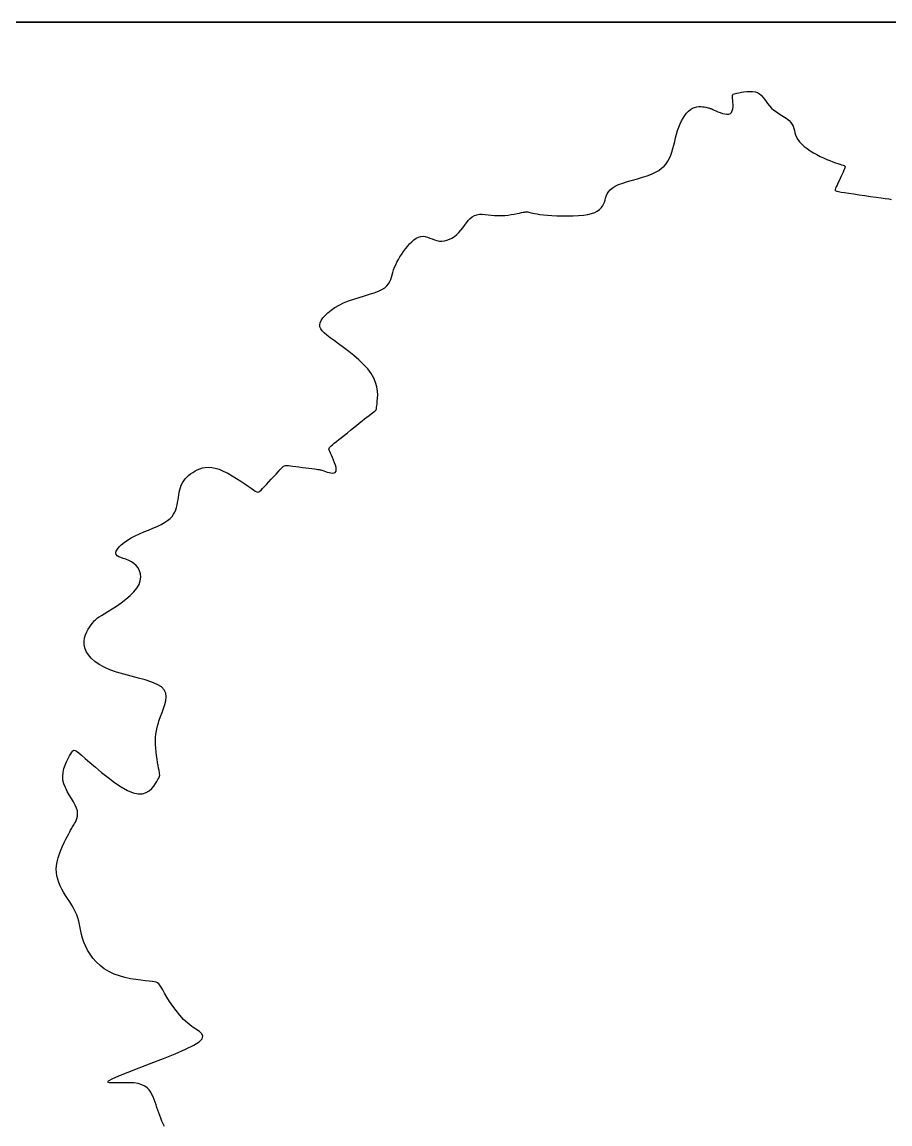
# Model space of a CAD drawing. Header units: feet. Extents: x 109753 to 150441, y 47761 to 75080.
# Drawn here: x 111372.56 to 111404.34, y 74657.27 to 74697.62 of the extents above; entities that cross this region are included whole.
import ezdxf

# ---------------------------------------------------------------- set-up
doc = ezdxf.new("R2010")
doc.units = ezdxf.units.FT
doc.header["$LTSCALE"] = 50
doc.header["$MEASUREMENT"] = 0
doc.layers.add('ELEVATION', color=95, linetype='Continuous', lineweight=35)
doc.layers.add('TREE', color=94, linetype='Continuous')

msp = doc.modelspace()

# ---------------------------------------------------------------- linework, layer by layer
at = {"layer": 'ELEVATION'}
msp.add_line((109753.152, 74697.62), (111618.664, 74697.62), dxfattribs=at)
at = {"layer": 'TREE'}
for p, q in [((111398.675, 74694.999), (111398.733, 74695.012)), ((111398.733, 74695.012), (111398.808, 74695.029)), ((111398.808, 74695.029), (111398.895, 74695.046)), ((111398.895, 74695.046), (111398.991, 74695.062)), ((111398.991, 74695.062), (111399.094, 74695.074)), ((111399.094, 74695.074), (111399.198, 74695.08)), ((111399.198, 74695.08), (111399.3, 74695.078)), ((111399.3, 74695.078), (111399.397, 74695.064)), ((111399.397, 74695.064), (111399.484, 74695.036)), ((111399.484, 74695.036), (111399.56, 74694.993)), ((111398.566, 74694.908), (111398.569, 74694.937)), ((111398.568, 74694.869), (111398.566, 74694.908)), ((111398.573, 74694.818), (111398.568, 74694.869)), ((111398.569, 74694.937), (111398.58, 74694.959)), ((111398.581, 74694.754), (111398.573, 74694.818)), ((111398.58, 74694.959), (111398.6, 74694.975)), ((111398.587, 74694.679), (111398.581, 74694.754)), ((111398.591, 74694.599), (111398.587, 74694.679)), ((111398.59, 74694.517), (111398.591, 74694.599)), ((111398.6, 74694.975), (111398.631, 74694.987)), ((111398.631, 74694.987), (111398.675, 74694.999)), ((111399.56, 74694.993), (111399.626, 74694.937)), ((111399.626, 74694.937), (111399.686, 74694.87)), ((111399.686, 74694.87), (111399.742, 74694.795)), ((111399.742, 74694.795), (111399.799, 74694.714)), ((111399.799, 74694.714), (111399.858, 74694.632)), ((111399.858, 74694.632), (111399.924, 74694.55)), ((111396.761, 74694.105), (111396.824, 74694.199)), ((111396.824, 74694.199), (111396.89, 74694.283)), ((111396.89, 74694.283), (111396.96, 74694.355)), ((111396.96, 74694.355), (111397.032, 74694.415)), ((111397.032, 74694.415), (111397.107, 74694.461)), ((111397.107, 74694.461), (111397.183, 74694.494)), ((111397.183, 74694.494), (111397.259, 74694.514)), ((111397.259, 74694.514), (111397.334, 74694.523)), ((111397.334, 74694.523), (111397.407, 74694.525)), ((111397.407, 74694.525), (111397.475, 74694.52)), ((111397.475, 74694.52), (111397.537, 74694.512)), ((111397.537, 74694.512), (111397.591, 74694.501)), ((111397.591, 74694.501), (111397.637, 74694.491)), ((111397.637, 74694.491), (111397.674, 74694.483)), ((111397.674, 74694.483), (111397.703, 74694.475)), ((111397.703, 74694.475), (111397.728, 74694.468)), ((111397.728, 74694.468), (111397.752, 74694.46)), ((111397.752, 74694.46), (111397.779, 74694.45)), ((111397.779, 74694.45), (111397.81, 74694.437)), ((111397.81, 74694.437), (111397.849, 74694.419)), ((111397.849, 74694.419), (111397.9, 74694.396)), ((111397.9, 74694.396), (111397.963, 74694.367)), ((111397.963, 74694.367), (111398.038, 74694.334)), ((111398.038, 74694.334), (111398.119, 74694.302)), ((111398.119, 74694.302), (111398.203, 74694.274)), ((111398.203, 74694.274), (111398.286, 74694.253)), ((111398.286, 74694.253), (111398.364, 74694.243)), ((111398.364, 74694.243), (111398.434, 74694.247)), ((111398.434, 74694.247), (111398.492, 74694.269)), ((111398.492, 74694.269), (111398.535, 74694.311)), ((111398.535, 74694.311), (111398.564, 74694.369)), ((111398.564, 74694.369), (111398.582, 74694.439)), ((111398.582, 74694.439), (111398.59, 74694.517)), ((111399.924, 74694.55), (111399.998, 74694.47)), ((111399.998, 74694.47), (111400.085, 74694.397)), ((111400.085, 74694.397), (111400.18, 74694.327)), ((111400.18, 74694.327), (111400.279, 74694.262)), ((111400.279, 74694.262), (111400.38, 74694.198)), ((111400.38, 74694.198), (111400.477, 74694.136)), ((111396.602, 74693.77), (111396.65, 74693.889)), ((111396.65, 74693.889), (111396.703, 74694.001)), ((111396.703, 74694.001), (111396.761, 74694.105)), ((111400.477, 74694.136), (111400.568, 74694.073)), ((111400.568, 74694.073), (111400.648, 74694.01)), ((111400.648, 74694.01), (111400.712, 74693.944)), ((111400.712, 74693.944), (111400.76, 74693.874)), ((111400.76, 74693.874), (111400.793, 74693.801)), ((111400.793, 74693.801), (111400.817, 74693.726)), ((111396.489, 74693.381), (111396.523, 74693.514)), ((111396.523, 74693.514), (111396.56, 74693.644)), ((111396.56, 74693.644), (111396.602, 74693.77)), ((111400.817, 74693.726), (111400.837, 74693.648)), ((111400.837, 74693.648), (111400.856, 74693.568)), ((111400.856, 74693.568), (111400.88, 74693.486)), ((111400.88, 74693.486), (111400.913, 74693.403)), ((111400.913, 74693.403), (111400.96, 74693.319)), ((111396.351, 74692.859), (111396.388, 74692.984)), ((111396.388, 74692.984), (111396.423, 74693.114)), ((111396.423, 74693.114), (111396.456, 74693.247)), ((111396.456, 74693.247), (111396.489, 74693.381)), ((111400.96, 74693.319), (111401.025, 74693.235)), ((111401.025, 74693.235), (111401.105, 74693.151)), ((111401.105, 74693.151), (111401.199, 74693.068)), ((111401.199, 74693.068), (111401.304, 74692.987)), ((111401.304, 74692.987), (111401.417, 74692.909)), ((111396.206, 74692.528), (111396.262, 74692.63)), ((111396.262, 74692.63), (111396.309, 74692.741)), ((111396.309, 74692.741), (111396.351, 74692.859)), ((111401.417, 74692.909), (111401.537, 74692.835)), ((111401.537, 74692.835), (111401.659, 74692.765)), ((111401.659, 74692.765), (111401.782, 74692.701)), ((111401.782, 74692.701), (111401.903, 74692.643)), ((111401.903, 74692.643), (111402.021, 74692.591)), ((111402.021, 74692.591), (111402.134, 74692.545)), ((111395.747, 74692.119), (111395.869, 74692.188)), ((111395.869, 74692.188), (111395.974, 74692.264)), ((111395.974, 74692.264), (111396.064, 74692.345)), ((111396.064, 74692.345), (111396.141, 74692.433)), ((111396.141, 74692.433), (111396.206, 74692.528)), ((111402.134, 74692.545), (111402.24, 74692.504)), ((111402.24, 74692.504), (111402.338, 74692.469)), ((111402.338, 74692.469), (111402.426, 74692.439)), ((111402.426, 74692.439), (111402.504, 74692.413)), ((111402.504, 74692.413), (111402.568, 74692.393)), ((111402.568, 74692.393), (111402.618, 74692.377)), ((111402.618, 74692.377), (111402.655, 74692.363)), ((111402.651, 74692.192), (111402.621, 74692.128)), ((111402.674, 74692.243), (111402.651, 74692.192)), ((111402.655, 74692.363), (111402.68, 74692.348)), ((111402.689, 74692.281), (111402.674, 74692.243)), ((111402.68, 74692.348), (111402.693, 74692.332)), ((111402.696, 74692.31), (111402.689, 74692.281)), ((111402.693, 74692.332), (111402.696, 74692.31)), ((111394.554, 74691.723), (111394.725, 74691.778)), ((111394.725, 74691.778), (111394.905, 74691.831)), ((111394.905, 74691.831), (111395.09, 74691.884)), ((111395.09, 74691.884), (111395.272, 74691.938)), ((111395.272, 74691.938), (111395.446, 74691.994)), ((111395.446, 74691.994), (111395.606, 74692.054)), ((111395.606, 74692.054), (111395.747, 74692.119)), ((111402.471, 74691.802), (111402.433, 74691.721)), ((111402.51, 74691.887), (111402.471, 74691.802)), ((111402.549, 74691.972), (111402.51, 74691.887)), ((111402.587, 74692.054), (111402.549, 74691.972)), ((111402.621, 74692.128), (111402.587, 74692.054)), ((111393.983, 74691.324), (111394.027, 74691.399)), ((111394.027, 74691.399), (111394.087, 74691.471)), ((111394.087, 74691.471), (111394.166, 74691.541)), ((111394.166, 74691.541), (111394.27, 74691.606)), ((111394.27, 74691.606), (111394.401, 74691.666)), ((111394.401, 74691.666), (111394.554, 74691.723)), ((111402.347, 74691.532), (111402.334, 74691.493)), ((111402.334, 74691.493), (111402.336, 74691.464)), ((111402.336, 74691.464), (111402.354, 74691.442)), ((111402.369, 74691.582), (111402.347, 74691.532)), ((111402.354, 74691.442), (111402.394, 74691.425)), ((111402.399, 74691.646), (111402.369, 74691.582)), ((111402.394, 74691.425), (111402.458, 74691.409)), ((111402.433, 74691.721), (111402.399, 74691.646)), ((111402.458, 74691.409), (111402.549, 74691.394)), ((111402.549, 74691.394), (111402.673, 74691.376)), ((111402.673, 74691.376), (111402.829, 74691.353)), ((111393.848, 74690.949), (111393.879, 74691.021)), ((111393.879, 74691.021), (111393.903, 74691.096)), ((111393.903, 74691.096), (111393.926, 74691.172)), ((111393.926, 74691.172), (111393.951, 74691.248)), ((111393.951, 74691.248), (111393.983, 74691.324)), ((111402.829, 74691.353), (111403.011, 74691.326)), ((111403.011, 74691.326), (111403.211, 74691.297)), ((111403.211, 74691.297), (111403.42, 74691.267)), ((111403.42, 74691.267), (111403.629, 74691.236)), ((111403.629, 74691.236), (111403.829, 74691.207)), ((111403.829, 74691.207), (111404.011, 74691.181)), ((111404.011, 74691.181), (111404.167, 74691.158)), ((111404.167, 74691.158), (111404.291, 74691.14)), ((111404.291, 74691.14), (111404.383, 74691.125)), ((111389.12, 74690.534), (111389.208, 74690.564)), ((111389.208, 74690.564), (111389.302, 74690.579)), ((111389.302, 74690.579), (111389.403, 74690.581)), ((111389.403, 74690.581), (111389.51, 74690.575)), ((111389.51, 74690.575), (111389.622, 74690.564)), ((111389.622, 74690.564), (111389.738, 74690.551)), ((111390.353, 74690.552), (111390.47, 74690.568)), ((111390.47, 74690.568), (111390.58, 74690.587)), ((111390.58, 74690.587), (111390.681, 74690.606)), ((111390.681, 74690.606), (111390.77, 74690.625)), ((111390.77, 74690.625), (111390.845, 74690.641)), ((111390.845, 74690.641), (111390.903, 74690.654)), ((111390.903, 74690.654), (111390.949, 74690.663)), ((111390.949, 74690.663), (111390.983, 74690.669)), ((111390.983, 74690.669), (111391.011, 74690.672)), ((111391.011, 74690.672), (111391.034, 74690.672)), ((111391.034, 74690.672), (111391.056, 74690.669)), ((111391.056, 74690.669), (111391.081, 74690.664)), ((111391.081, 74690.664), (111391.11, 74690.656)), ((111391.11, 74690.656), (111391.147, 74690.645)), ((111391.147, 74690.645), (111391.194, 74690.633)), ((111391.194, 74690.633), (111391.254, 74690.62)), ((111391.254, 74690.62), (111391.326, 74690.606)), ((111391.326, 74690.606), (111391.415, 74690.591)), ((111391.415, 74690.591), (111391.52, 74690.576)), ((111391.52, 74690.576), (111391.645, 74690.562)), ((111391.645, 74690.562), (111391.791, 74690.549)), ((111393.109, 74690.55), (111393.27, 74690.574)), ((111393.27, 74690.574), (111393.408, 74690.608)), ((111393.408, 74690.608), (111393.524, 74690.649)), ((111393.524, 74690.649), (111393.62, 74690.698)), ((111393.62, 74690.698), (111393.697, 74690.753)), ((111393.697, 74690.753), (111393.76, 74690.814)), ((111393.76, 74690.814), (111393.81, 74690.879)), ((111393.81, 74690.879), (111393.848, 74690.949)), ((111388.695, 74690.083), (111388.762, 74690.174)), ((111388.762, 74690.174), (111388.829, 74690.263)), ((111388.829, 74690.263), (111388.896, 74690.347)), ((111388.896, 74690.347), (111388.966, 74690.423)), ((111388.966, 74690.423), (111389.04, 74690.486)), ((111389.04, 74690.486), (111389.12, 74690.534)), ((111389.738, 74690.551), (111389.858, 74690.539)), ((111389.858, 74690.539), (111389.981, 74690.532)), ((111389.981, 74690.532), (111390.106, 74690.533)), ((111390.106, 74690.533), (111390.23, 74690.54)), ((111390.23, 74690.54), (111390.353, 74690.552)), ((111391.791, 74690.549), (111391.958, 74690.537)), ((111391.958, 74690.537), (111392.143, 74690.528)), ((111392.143, 74690.528), (111392.338, 74690.522)), ((111392.338, 74690.522), (111392.538, 74690.52)), ((111392.538, 74690.52), (111392.737, 74690.524)), ((111392.737, 74690.524), (111392.93, 74690.533)), ((111392.93, 74690.533), (111393.109, 74690.55)), ((111387.074, 74689.747), (111387.157, 74689.772)), ((111387.157, 74689.772), (111387.24, 74689.776)), ((111387.24, 74689.776), (111387.323, 74689.765)), ((111387.323, 74689.765), (111387.406, 74689.741)), ((111388.299, 74689.709), (111388.387, 74689.766)), ((111388.387, 74689.766), (111388.472, 74689.834)), ((111388.472, 74689.834), (111388.551, 74689.91)), ((111388.551, 74689.91), (111388.625, 74689.994)), ((111388.625, 74689.994), (111388.695, 74690.083)), ((111386.595, 74689.312), (111386.669, 74689.406)), ((111386.669, 74689.406), (111386.746, 74689.495)), ((111386.746, 74689.495), (111386.826, 74689.577)), ((111386.826, 74689.577), (111386.908, 74689.647)), ((111386.908, 74689.647), (111386.99, 74689.705)), ((111386.99, 74689.705), (111387.074, 74689.747)), ((111387.406, 74689.741), (111387.489, 74689.71)), ((111387.489, 74689.71), (111387.574, 74689.676)), ((111387.574, 74689.676), (111387.659, 74689.643)), ((111387.659, 74689.643), (111387.747, 74689.616)), ((111387.747, 74689.616), (111387.836, 74689.599)), ((111387.836, 74689.599), (111387.928, 74689.595)), ((111387.928, 74689.595), (111388.021, 74689.605)), ((111388.021, 74689.605), (111388.115, 74689.628)), ((111388.115, 74689.628), (111388.208, 74689.663)), ((111388.208, 74689.663), (111388.299, 74689.709)), ((111386.337, 74688.924), (111386.395, 74689.021)), ((111386.395, 74689.021), (111386.457, 74689.118)), ((111386.457, 74689.118), (111386.524, 74689.215)), ((111386.524, 74689.215), (111386.595, 74689.312)), ((111386.128, 74688.454), (111386.158, 74688.545)), ((111386.158, 74688.545), (111386.194, 74688.638)), ((111386.194, 74688.638), (111386.237, 74688.732)), ((111386.237, 74688.732), (111386.284, 74688.828)), ((111386.284, 74688.828), (111386.337, 74688.924)), ((111386.022, 74688.113), (111386.054, 74688.194)), ((111386.054, 74688.194), (111386.08, 74688.278)), ((111386.08, 74688.278), (111386.103, 74688.365)), ((111386.103, 74688.365), (111386.128, 74688.454)), ((111385.45, 74687.707), (111385.604, 74687.765)), ((111385.604, 74687.765), (111385.735, 74687.825)), ((111385.735, 74687.825), (111385.839, 74687.891)), ((111385.839, 74687.891), (111385.919, 74687.961)), ((111385.919, 74687.961), (111385.978, 74688.035)), ((111385.978, 74688.035), (111386.022, 74688.113)), ((111384.163, 74687.253), (111384.331, 74687.335)), ((111384.331, 74687.335), (111384.514, 74687.408)), ((111384.514, 74687.408), (111384.705, 74687.475)), ((111384.705, 74687.475), (111384.899, 74687.537)), ((111384.899, 74687.537), (111385.092, 74687.595)), ((111385.092, 74687.595), (111385.277, 74687.651)), ((111385.277, 74687.651), (111385.45, 74687.707)), ((111383.652, 74686.879), (111383.753, 74686.975)), ((111383.753, 74686.975), (111383.873, 74687.071)), ((111383.873, 74687.071), (111384.009, 74687.164)), ((111384.009, 74687.164), (111384.163, 74687.253)), ((111383.457, 74686.53), (111383.473, 74686.608)), ((111383.464, 74686.456), (111383.457, 74686.53)), ((111383.473, 74686.608), (111383.511, 74686.694)), ((111383.511, 74686.694), (111383.571, 74686.785)), ((111383.571, 74686.785), (111383.652, 74686.879)), ((111383.495, 74686.384), (111383.464, 74686.456)), ((111383.547, 74686.311), (111383.495, 74686.384)), ((111383.623, 74686.235), (111383.547, 74686.311)), ((111383.721, 74686.152), (111383.623, 74686.235)), ((111383.842, 74686.059), (111383.721, 74686.152)), ((111383.985, 74685.955), (111383.842, 74686.059)), ((111384.149, 74685.836), (111383.985, 74685.955)), ((111384.328, 74685.704), (111384.149, 74685.836)), ((111384.517, 74685.56), (111384.328, 74685.704)), ((111384.706, 74685.408), (111384.517, 74685.56)), ((111384.89, 74685.249), (111384.706, 74685.408)), ((111385.063, 74685.084), (111384.89, 74685.249)), ((111385.215, 74684.917), (111385.063, 74685.084)), ((111385.342, 74684.748), (111385.215, 74684.917)), ((111385.437, 74684.581), (111385.342, 74684.748)), ((111385.504, 74684.417), (111385.437, 74684.581)), ((111385.547, 74684.258), (111385.504, 74684.417)), ((111385.57, 74684.108), (111385.547, 74684.258)), ((111385.578, 74683.969), (111385.57, 74684.108)), ((111385.554, 74683.64), (111385.565, 74683.732)), ((111385.565, 74683.732), (111385.575, 74683.843)), ((111385.575, 74683.843), (111385.578, 74683.969)), ((111385.334, 74683.269), (111385.391, 74683.313)), ((111385.391, 74683.313), (111385.436, 74683.349)), ((111385.436, 74683.349), (111385.469, 74683.375)), ((111385.469, 74683.375), (111385.493, 74683.394)), ((111385.493, 74683.394), (111385.509, 74683.407)), ((111385.509, 74683.407), (111385.519, 74683.414)), ((111385.519, 74683.414), (111385.524, 74683.418)), ((111385.524, 74683.418), (111385.526, 74683.42)), ((111385.526, 74683.42), (111385.527, 74683.423)), ((111385.526, 74683.42), (111385.526, 74683.42)), ((111385.526, 74683.42), (111385.526, 74683.42)), ((111385.527, 74683.423), (111385.528, 74683.432)), ((111385.528, 74683.432), (111385.53, 74683.447)), ((111385.53, 74683.447), (111385.533, 74683.474)), ((111385.533, 74683.474), (111385.538, 74683.513)), ((111385.538, 74683.513), (111385.545, 74683.567)), ((111385.545, 74683.567), (111385.554, 74683.64)), ((111384.8, 74682.846), (111384.906, 74682.93)), ((111384.906, 74682.93), (111385.006, 74683.01)), ((111385.006, 74683.01), (111385.1, 74683.084)), ((111385.1, 74683.084), (111385.187, 74683.153)), ((111385.187, 74683.153), (111385.266, 74683.215)), ((111385.266, 74683.215), (111385.334, 74683.269)), ((111384.257, 74682.41), (111384.361, 74682.494)), ((111384.361, 74682.494), (111384.47, 74682.582)), ((111384.47, 74682.582), (111384.581, 74682.67)), ((111384.581, 74682.67), (111384.692, 74682.759)), ((111384.692, 74682.759), (111384.8, 74682.846)), ((111383.834, 74682.064), (111383.872, 74682.098)), ((111383.872, 74682.098), (111383.924, 74682.141)), ((111383.924, 74682.141), (111383.99, 74682.194)), ((111383.99, 74682.194), (111384.069, 74682.258)), ((111384.069, 74682.258), (111384.159, 74682.331)), ((111384.159, 74682.331), (111384.257, 74682.41)), ((111383.795, 74681.976), (111383.796, 74682.006)), ((111383.804, 74681.939), (111383.795, 74681.976)), ((111383.796, 74682.006), (111383.809, 74682.034)), ((111383.822, 74681.893), (111383.804, 74681.939)), ((111383.809, 74682.034), (111383.834, 74682.064)), ((111383.85, 74681.834), (111383.822, 74681.893)), ((111383.884, 74681.759), (111383.85, 74681.834)), ((111383.923, 74681.673), (111383.884, 74681.759)), ((111379.065, 74681.259), (111379.162, 74681.289)), ((111379.162, 74681.289), (111379.267, 74681.309)), ((111379.267, 74681.309), (111379.379, 74681.316)), ((111379.379, 74681.316), (111379.5, 74681.308)), ((111379.5, 74681.308), (111379.631, 74681.283)), ((111379.631, 74681.283), (111379.772, 74681.24)), ((111382.054, 74681.28), (111382.096, 74681.322)), ((111382.096, 74681.322), (111382.133, 74681.351)), ((111382.133, 74681.351), (111382.168, 74681.37)), ((111382.168, 74681.37), (111382.205, 74681.379)), ((111382.205, 74681.379), (111382.25, 74681.38)), ((111382.25, 74681.38), (111382.307, 74681.376)), ((111382.307, 74681.376), (111382.38, 74681.367)), ((111382.38, 74681.367), (111382.472, 74681.355)), ((111382.472, 74681.355), (111382.579, 74681.341)), ((111382.579, 74681.341), (111382.697, 74681.326)), ((111382.697, 74681.326), (111382.82, 74681.311)), ((111382.82, 74681.311), (111382.943, 74681.295)), ((111382.943, 74681.295), (111383.061, 74681.28)), ((111383.963, 74681.579), (111383.923, 74681.673)), ((111384, 74681.482), (111383.963, 74681.579)), ((111384.031, 74681.388), (111384, 74681.482)), ((111384.052, 74681.301), (111384.031, 74681.388)), ((111384.06, 74681.226), (111384.052, 74681.301)), ((111378.474, 74680.815), (111378.528, 74680.886)), ((111378.528, 74680.886), (111378.589, 74680.952)), ((111378.589, 74680.952), (111378.656, 74681.015)), ((111378.656, 74681.015), (111378.728, 74681.073)), ((111378.728, 74681.073), (111378.806, 74681.126)), ((111378.806, 74681.126), (111378.888, 74681.176)), ((111378.888, 74681.176), (111378.974, 74681.221)), ((111378.974, 74681.221), (111379.065, 74681.259)), ((111379.772, 74681.24), (111379.925, 74681.176)), ((111379.925, 74681.176), (111380.085, 74681.097)), ((111380.085, 74681.097), (111380.248, 74681.006)), ((111380.248, 74681.006), (111380.409, 74680.908)), ((111380.409, 74680.908), (111380.564, 74680.808)), ((111381.594, 74680.782), (111381.683, 74680.879)), ((111381.683, 74680.879), (111381.771, 74680.975)), ((111381.771, 74680.975), (111381.857, 74681.067)), ((111381.857, 74681.067), (111381.934, 74681.151)), ((111381.934, 74681.151), (111382.001, 74681.223)), ((111382.001, 74681.223), (111382.054, 74681.28)), ((111383.061, 74681.28), (111383.168, 74681.266)), ((111383.168, 74681.266), (111383.26, 74681.254)), ((111383.26, 74681.254), (111383.333, 74681.245)), ((111383.333, 74681.245), (111383.389, 74681.237)), ((111383.389, 74681.237), (111383.433, 74681.231)), ((111383.433, 74681.231), (111383.469, 74681.224)), ((111383.469, 74681.224), (111383.5, 74681.216)), ((111383.5, 74681.216), (111383.532, 74681.207)), ((111383.532, 74681.207), (111383.567, 74681.194)), ((111383.567, 74681.194), (111383.611, 74681.179)), ((111383.611, 74681.179), (111383.666, 74681.159)), ((111383.666, 74681.159), (111383.728, 74681.138)), ((111383.728, 74681.138), (111383.796, 74681.119)), ((111383.796, 74681.119), (111383.863, 74681.106)), ((111383.863, 74681.106), (111383.926, 74681.1)), ((111383.926, 74681.1), (111383.981, 74681.106)), ((111383.981, 74681.106), (111384.025, 74681.128)), ((111384.025, 74681.128), (111384.052, 74681.167)), ((111384.052, 74681.167), (111384.06, 74681.226)), ((111378.312, 74680.399), (111378.332, 74680.489)), ((111378.332, 74680.489), (111378.356, 74680.576)), ((111378.356, 74680.576), (111378.388, 74680.66)), ((111378.388, 74680.66), (111378.427, 74680.74)), ((111378.427, 74680.74), (111378.474, 74680.815)), ((111380.564, 74680.808), (111380.708, 74680.712)), ((111380.708, 74680.712), (111380.836, 74680.623)), ((111380.836, 74680.623), (111380.945, 74680.546)), ((111380.945, 74680.546), (111381.031, 74680.486)), ((111381.031, 74680.486), (111381.098, 74680.442)), ((111381.268, 74680.438), (111381.311, 74680.478)), ((111381.311, 74680.478), (111381.364, 74680.534)), ((111381.364, 74680.534), (111381.431, 74680.606)), ((111381.431, 74680.606), (111381.508, 74680.69)), ((111381.508, 74680.69), (111381.594, 74680.782)), ((111378.253, 74680.028), (111378.268, 74680.121)), ((111378.268, 74680.121), (111378.281, 74680.214)), ((111378.281, 74680.214), (111378.296, 74680.307)), ((111378.296, 74680.307), (111378.312, 74680.399)), ((111381.098, 74680.442), (111381.15, 74680.416)), ((111381.15, 74680.416), (111381.192, 74680.407)), ((111381.192, 74680.407), (111381.23, 74680.414)), ((111381.23, 74680.414), (111381.268, 74680.438)), ((111378.105, 74679.593), (111378.151, 74679.675)), ((111378.151, 74679.675), (111378.187, 74679.76)), ((111378.187, 74679.76), (111378.214, 74679.847)), ((111378.214, 74679.847), (111378.236, 74679.936)), ((111378.236, 74679.936), (111378.253, 74680.028)), ((111377.649, 74679.217), (111377.777, 74679.287)), ((111377.777, 74679.287), (111377.884, 74679.36)), ((111377.884, 74679.36), (111377.974, 74679.435)), ((111377.974, 74679.435), (111378.047, 74679.513)), ((111378.047, 74679.513), (111378.105, 74679.593)), ((111376.697, 74678.802), (111376.856, 74678.875)), ((111376.856, 74678.875), (111377.021, 74678.946)), ((111377.021, 74678.946), (111377.187, 74679.014)), ((111377.187, 74679.014), (111377.35, 74679.082)), ((111377.35, 74679.082), (111377.505, 74679.149)), ((111377.505, 74679.149), (111377.649, 74679.217)), ((111376.108, 74678.396), (111376.191, 74678.478)), ((111376.191, 74678.478), (111376.292, 74678.562)), ((111376.292, 74678.562), (111376.412, 74678.645)), ((111376.412, 74678.645), (111376.547, 74678.726)), ((111376.547, 74678.726), (111376.697, 74678.802)), ((111375.991, 74678.179), (111376.006, 74678.244)), ((111376.001, 74678.123), (111375.991, 74678.179)), ((111376.037, 74678.078), (111376.001, 74678.123)), ((111376.006, 74678.244), (111376.046, 74678.317)), ((111376.096, 74678.041), (111376.037, 74678.078)), ((111376.046, 74678.317), (111376.108, 74678.396)), ((111376.173, 74678.009), (111376.096, 74678.041)), ((111376.262, 74677.978), (111376.173, 74678.009)), ((111376.36, 74677.945), (111376.262, 74677.978)), ((111376.461, 74677.906), (111376.36, 74677.945)), ((111376.56, 74677.857), (111376.461, 74677.906)), ((111376.654, 74677.796), (111376.56, 74677.857)), ((111376.737, 74677.72), (111376.654, 74677.796)), ((111376.807, 74677.629), (111376.737, 74677.72)), ((111376.859, 74677.526), (111376.807, 74677.629)), ((111376.892, 74677.412), (111376.859, 74677.526)), ((111376.885, 74677.16), (111376.902, 74677.29)), ((111376.902, 74677.29), (111376.892, 74677.412)), ((111376.651, 74676.751), (111376.762, 74676.889)), ((111376.762, 74676.889), (111376.84, 74677.026)), ((111376.84, 74677.026), (111376.885, 74677.16)), ((111376.187, 74676.353), (111376.355, 74676.481)), ((111376.355, 74676.481), (111376.513, 74676.614)), ((111376.513, 74676.614), (111376.651, 74676.751)), ((111375.698, 74676.031), (111375.85, 74676.126)), ((111375.85, 74676.126), (111376.016, 74676.234)), ((111376.016, 74676.234), (111376.187, 74676.353)), ((111375.138, 74675.61), (111375.176, 74675.66)), ((111375.176, 74675.66), (111375.209, 74675.701)), ((111375.209, 74675.701), (111375.241, 74675.734)), ((111375.241, 74675.734), (111375.277, 74675.766)), ((111375.277, 74675.766), (111375.323, 74675.8)), ((111375.323, 74675.8), (111375.383, 74675.839)), ((111375.383, 74675.839), (111375.462, 74675.888)), ((111375.462, 74675.888), (111375.566, 74675.951)), ((111375.566, 74675.951), (111375.698, 74676.031)), ((111374.881, 74675.179), (111374.927, 74675.285)), ((111374.927, 74675.285), (111374.981, 74675.383)), ((111374.981, 74675.383), (111375.036, 74675.47)), ((111375.036, 74675.47), (111375.09, 74675.547)), ((111375.09, 74675.547), (111375.138, 74675.61)), ((111374.828, 74674.947), (111374.847, 74675.066)), ((111374.829, 74674.825), (111374.828, 74674.947)), ((111374.855, 74674.699), (111374.829, 74674.825)), ((111374.847, 74675.066), (111374.881, 74675.179)), ((111374.906, 74674.573), (111374.855, 74674.699)), ((111374.983, 74674.447), (111374.906, 74674.573)), ((111375.086, 74674.324), (111374.983, 74674.447)), ((111375.216, 74674.206), (111375.086, 74674.324)), ((111375.374, 74674.093), (111375.216, 74674.206)), ((111375.56, 74673.989), (111375.374, 74674.093)), ((111375.775, 74673.894), (111375.56, 74673.989)), ((111376.017, 74673.811), (111375.775, 74673.894)), ((111376.278, 74673.735), (111376.017, 74673.811)), ((111376.548, 74673.665), (111376.278, 74673.735)), ((111376.815, 74673.596), (111376.548, 74673.665)), ((111377.07, 74673.525), (111376.815, 74673.596)), ((111377.302, 74673.449), (111377.07, 74673.525)), ((111377.501, 74673.365), (111377.302, 74673.449)), ((111377.656, 74673.269), (111377.501, 74673.365)), ((111377.76, 74673.16), (111377.656, 74673.269)), ((111377.817, 74673.037), (111377.76, 74673.16)), ((111377.836, 74672.905), (111377.817, 74673.037)), ((111377.824, 74672.766), (111377.836, 74672.905)), ((111377.683, 74672.331), (111377.74, 74672.476)), ((111377.74, 74672.476), (111377.789, 74672.622)), ((111377.789, 74672.622), (111377.824, 74672.766)), ((111377.536, 74671.921), (111377.577, 74672.053)), ((111377.577, 74672.053), (111377.626, 74672.189)), ((111377.626, 74672.189), (111377.683, 74672.331)), ((111377.458, 74671.542), (111377.477, 74671.667)), ((111377.477, 74671.667), (111377.502, 74671.793)), ((111377.502, 74671.793), (111377.536, 74671.921)), ((111377.442, 74671.288), (111377.447, 74671.416)), ((111377.443, 74671.158), (111377.442, 74671.288)), ((111377.447, 74671.416), (111377.458, 74671.542)), ((111374.296, 74670.742), (111374.344, 74670.824)), ((111374.344, 74670.824), (111374.383, 74670.887)), ((111374.383, 74670.887), (111374.418, 74670.931)), ((111374.418, 74670.931), (111374.453, 74670.952)), ((111374.453, 74670.952), (111374.497, 74670.949)), ((111374.497, 74670.949), (111374.554, 74670.92)), ((111374.554, 74670.92), (111374.631, 74670.862)), ((111374.631, 74670.862), (111374.734, 74670.775)), ((111377.451, 74671.024), (111377.443, 74671.158)), ((111377.463, 74670.888), (111377.451, 74671.024)), ((111377.479, 74670.754), (111377.463, 74670.888)), ((111374.09, 74670.28), (111374.134, 74670.41)), ((111374.134, 74670.41), (111374.187, 74670.533)), ((111374.187, 74670.533), (111374.242, 74670.644)), ((111374.242, 74670.644), (111374.296, 74670.742)), ((111374.734, 74670.775), (111374.869, 74670.655)), ((111374.869, 74670.655), (111375.041, 74670.503)), ((111375.041, 74670.503), (111375.242, 74670.328)), ((111377.498, 74670.624), (111377.479, 74670.754)), ((111377.517, 74670.502), (111377.498, 74670.624)), ((111377.537, 74670.389), (111377.517, 74670.502)), ((111377.556, 74670.29), (111377.537, 74670.389)), ((111374.045, 74670.003), (111374.059, 74670.143)), ((111374.053, 74669.861), (111374.045, 74670.003)), ((111374.059, 74670.143), (111374.09, 74670.28)), ((111375.242, 74670.328), (111375.466, 74670.14)), ((111375.466, 74670.14), (111375.703, 74669.951)), ((111377.572, 74670.206), (111377.556, 74670.29)), ((111377.584, 74670.14), (111377.572, 74670.206)), ((111377.58, 74669.969), (111377.591, 74670.007)), ((111377.592, 74670.088), (111377.584, 74670.14)), ((111377.591, 74670.007), (111377.595, 74670.045)), ((111377.595, 74670.045), (111377.592, 74670.088)), ((111374.087, 74669.721), (111374.053, 74669.861)), ((111374.141, 74669.582), (111374.087, 74669.721)), ((111374.209, 74669.447), (111374.141, 74669.582)), ((111375.703, 74669.951), (111375.945, 74669.771)), ((111375.945, 74669.771), (111376.185, 74669.611)), ((111376.185, 74669.611), (111376.413, 74669.482)), ((111377.306, 74669.549), (111377.384, 74669.64)), ((111377.384, 74669.64), (111377.446, 74669.73)), ((111377.446, 74669.73), (111377.495, 74669.811)), ((111377.495, 74669.811), (111377.533, 74669.876)), ((111377.533, 74669.876), (111377.561, 74669.927)), ((111377.561, 74669.927), (111377.58, 74669.969)), ((111374.286, 74669.314), (111374.209, 74669.447)), ((111374.366, 74669.186), (111374.286, 74669.314)), ((111374.441, 74669.063), (111374.366, 74669.186)), ((111376.413, 74669.482), (111376.623, 74669.394)), ((111376.623, 74669.394), (111376.806, 74669.355)), ((111376.806, 74669.355), (111376.964, 74669.36)), ((111376.964, 74669.36), (111377.099, 74669.4)), ((111377.099, 74669.4), (111377.212, 74669.466)), ((111377.212, 74669.466), (111377.306, 74669.549)), ((111374.506, 74668.945), (111374.441, 74669.063)), ((111374.555, 74668.833), (111374.506, 74668.945)), ((111374.582, 74668.728), (111374.555, 74668.833)), ((111374.51, 74668.319), (111374.54, 74668.384)), ((111374.54, 74668.384), (111374.566, 74668.458)), ((111374.566, 74668.458), (111374.585, 74668.54)), ((111374.591, 74668.63), (111374.582, 74668.728)), ((111374.585, 74668.54), (111374.591, 74668.63)), ((111374.264, 74667.892), (111374.303, 74667.964)), ((111374.303, 74667.964), (111374.332, 74668.02)), ((111374.332, 74668.02), (111374.356, 74668.062)), ((111374.356, 74668.062), (111374.374, 74668.096)), ((111374.374, 74668.096), (111374.391, 74668.125)), ((111374.391, 74668.125), (111374.408, 74668.152)), ((111374.408, 74668.152), (111374.426, 74668.182)), ((111374.426, 74668.182), (111374.45, 74668.218)), ((111374.45, 74668.218), (111374.478, 74668.264)), ((111374.478, 74668.264), (111374.51, 74668.319)), ((111374.036, 74667.438), (111374.099, 74667.571)), ((111374.099, 74667.571), (111374.159, 74667.693)), ((111374.159, 74667.693), (111374.216, 74667.801)), ((111374.216, 74667.801), (111374.264, 74667.892)), ((111373.921, 74667.154), (111373.976, 74667.298)), ((111373.976, 74667.298), (111374.036, 74667.438)), ((111373.817, 74666.73), (111373.839, 74666.868)), ((111373.839, 74666.868), (111373.874, 74667.01)), ((111373.874, 74667.01), (111373.921, 74667.154)), ((111373.81, 74666.598), (111373.817, 74666.73)), ((111373.815, 74666.471), (111373.81, 74666.598)), ((111373.833, 74666.347), (111373.815, 74666.471)), ((111373.862, 74666.225), (111373.833, 74666.347)), ((111373.902, 74666.106), (111373.862, 74666.225)), ((111373.951, 74665.988), (111373.902, 74666.106)), ((111374.01, 74665.87), (111373.951, 74665.988)), ((111374.077, 74665.753), (111374.01, 74665.87)), ((111374.149, 74665.635), (111374.077, 74665.753)), ((111374.225, 74665.517), (111374.149, 74665.635)), ((111374.301, 74665.399), (111374.225, 74665.517)), ((111374.375, 74665.281), (111374.301, 74665.399)), ((111374.444, 74665.164), (111374.375, 74665.281)), ((111374.506, 74665.046), (111374.444, 74665.164)), ((111374.558, 74664.929), (111374.506, 74665.046)), ((111374.599, 74664.812), (111374.558, 74664.929)), ((111374.631, 74664.694), (111374.599, 74664.812)), ((111374.657, 74664.575), (111374.631, 74664.694)), ((111374.68, 74664.454), (111374.657, 74664.575)), ((111374.705, 74664.33), (111374.68, 74664.454)), ((111374.734, 74664.201), (111374.705, 74664.33)), ((111374.77, 74664.068), (111374.734, 74664.201)), ((111374.818, 74663.929), (111374.77, 74664.068)), ((111374.879, 74663.784), (111374.818, 74663.929)), ((111374.955, 74663.636), (111374.879, 74663.784)), ((111375.046, 74663.487), (111374.955, 74663.636)), ((111375.152, 74663.341), (111375.046, 74663.487)), ((111375.274, 74663.201), (111375.152, 74663.341)), ((111375.412, 74663.069), (111375.274, 74663.201)), ((111375.566, 74662.95), (111375.412, 74663.069)), ((111375.737, 74662.845), (111375.566, 74662.95)), ((111375.924, 74662.758), (111375.737, 74662.845)), ((111376.122, 74662.687), (111375.924, 74662.758)), ((111376.325, 74662.631), (111376.122, 74662.687)), ((111376.527, 74662.587), (111376.325, 74662.631)), ((111376.722, 74662.553), (111376.527, 74662.587)), ((111376.905, 74662.528), (111376.722, 74662.553)), ((111377.068, 74662.51), (111376.905, 74662.528)), ((111377.206, 74662.496), (111377.068, 74662.51)), ((111377.315, 74662.486), (111377.206, 74662.496)), ((111377.4, 74662.474), (111377.315, 74662.486)), ((111377.465, 74662.458), (111377.4, 74662.474)), ((111377.516, 74662.433), (111377.465, 74662.458)), ((111377.56, 74662.396), (111377.516, 74662.433)), ((111377.602, 74662.343), (111377.56, 74662.396)), ((111377.649, 74662.27), (111377.602, 74662.343)), ((111377.705, 74662.174), (111377.649, 74662.27)), ((111377.776, 74662.052), (111377.705, 74662.174)), ((111377.861, 74661.909), (111377.776, 74662.052)), ((111377.961, 74661.751), (111377.861, 74661.909)), ((111378.072, 74661.585), (111377.961, 74661.751)), ((111378.195, 74661.416), (111378.072, 74661.585)), ((111378.328, 74661.251), (111378.195, 74661.416)), ((111378.47, 74661.096), (111378.328, 74661.251)), ((111378.621, 74660.958), (111378.47, 74661.096)), ((111378.775, 74660.84), (111378.621, 74660.958)), ((111378.923, 74660.739), (111378.775, 74660.84)), ((111379.048, 74660.648), (111378.923, 74660.739)), ((111379.044, 74660.276), (111379.149, 74660.382)), ((111379.137, 74660.562), (111379.048, 74660.648)), ((111379.176, 74660.476), (111379.137, 74660.562)), ((111379.149, 74660.382), (111379.176, 74660.476)), ((111378.166, 74659.839), (111378.545, 74660.004)), ((111378.545, 74660.004), (111378.845, 74660.151)), ((111378.845, 74660.151), (111379.044, 74660.276)), ((111376.845, 74659.319), (111377.287, 74659.49)), ((111377.287, 74659.49), (111377.737, 74659.665)), ((111377.737, 74659.665), (111378.166, 74659.839)), ((111376.1, 74659.026), (111376.439, 74659.162)), ((111376.439, 74659.162), (111376.845, 74659.319)), ((111375.702, 74658.797), (111375.727, 74658.843)), ((111375.762, 74658.774), (111375.702, 74658.797)), ((111375.727, 74658.843), (111375.855, 74658.918)), ((111375.887, 74658.767), (111375.762, 74658.774)), ((111375.855, 74658.918), (111376.1, 74659.026)), ((111376.058, 74658.77), (111375.887, 74658.767)), ((111376.255, 74658.775), (111376.058, 74658.77)), ((111376.459, 74658.776), (111376.255, 74658.775)), ((111376.649, 74658.767), (111376.459, 74658.776)), ((111376.811, 74658.743), (111376.649, 74658.767)), ((111376.944, 74658.703), (111376.811, 74658.743)), ((111377.053, 74658.651), (111376.944, 74658.703)), ((111377.14, 74658.587), (111377.053, 74658.651)), ((111377.209, 74658.513), (111377.14, 74658.587)), ((111377.266, 74658.432), (111377.209, 74658.513)), ((111377.312, 74658.345), (111377.266, 74658.432)), ((111377.353, 74658.254), (111377.312, 74658.345)), ((111377.391, 74658.161), (111377.353, 74658.254)), ((111377.427, 74658.067), (111377.391, 74658.161)), ((111377.462, 74657.97), (111377.427, 74658.067)), ((111377.497, 74657.873), (111377.462, 74657.97)), ((111377.531, 74657.774), (111377.497, 74657.873)), ((111377.566, 74657.675), (111377.531, 74657.774)), ((111377.603, 74657.575), (111377.566, 74657.675)), ((111377.64, 74657.475), (111377.603, 74657.575)), ((111377.68, 74657.374), (111377.64, 74657.475)), ((111377.722, 74657.274), (111377.68, 74657.374)), ((111377.767, 74657.173), (111377.722, 74657.274))]:
    msp.add_line(p, q, dxfattribs=at)

doc.saveas('drawing.dxf')
